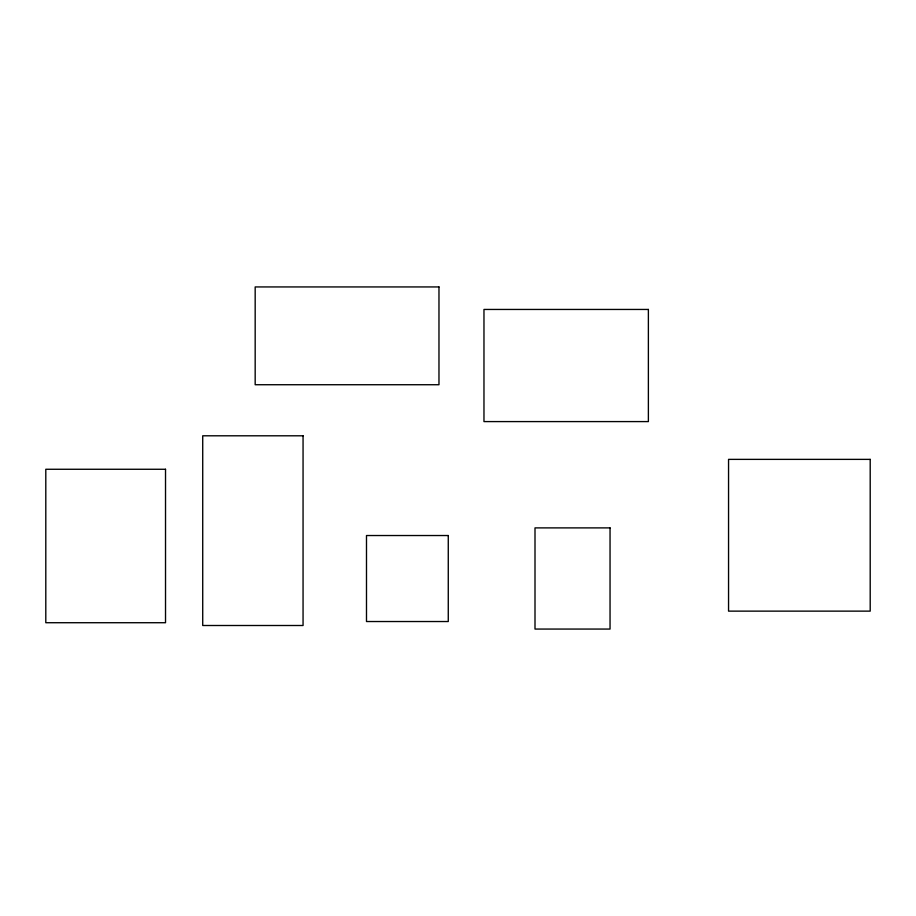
<?xml version="1.0" encoding="UTF-8"?>
<svg xmlns="http://www.w3.org/2000/svg" width="916" height="916" viewBox="0 0 916 916"><rect width="100%" height="100%" fill="white"/><g stroke="black" fill="none" stroke-linecap="round" stroke-linejoin="round"><path stroke-width="1.37" d="M438.97 286.937L255.175 286.937L255.175 384.731L438.97 384.731L438.97 286.937M648.379 309.448L483.969 309.448L483.969 421.589L648.379 421.589L648.379 309.448M303.059 435.798L202.722 435.798L202.722 625.502L303.059 625.502L303.059 435.798M870.2 459.374L728.552 459.374L728.552 611.132L870.2 611.132L870.2 459.374M165.521 469.267L45.8 469.267L45.8 622.72L165.521 622.72L165.521 469.267M610.045 527.891L535.001 527.891L535.001 629.063L610.045 629.063L610.045 527.891M448.267 535.528L366.492 535.528L366.492 621.529L448.267 621.529L448.267 535.528"/></g></svg>
